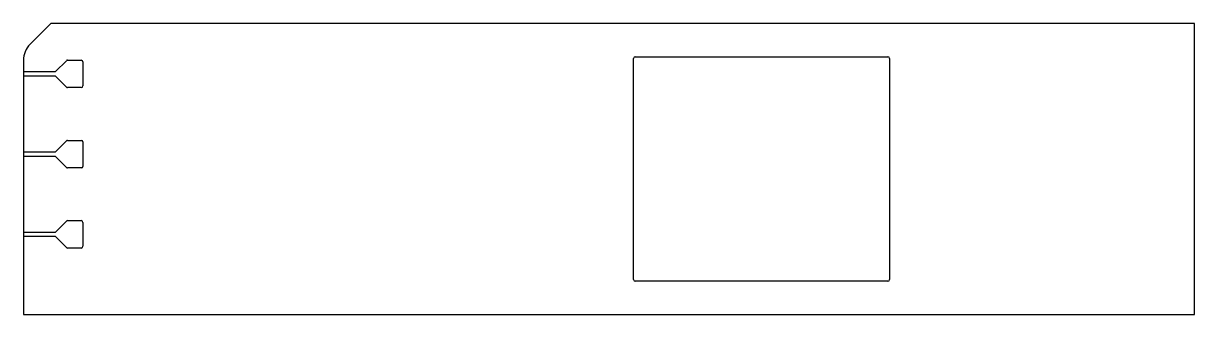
# Model space of a CAD drawing. Header units: millimetres. Extents: x -60 to 2500, y -635 to 0.
import ezdxf

# ---------------------------------------------------------------- set-up
doc = ezdxf.new("R2010")
doc.units = ezdxf.units.MM

msp = doc.modelspace()

# ---------------------------------------------------------------- linework, layer by layer
at = {"color": 7, "linetype": 'Continuous', "lineweight": 25}
for p, q in [((0, 0), (-45.4, -45.4)), ((2500, 0), (0, 0)), ((2500, -635), (2500, 0)), ((1273.5, -558.5), (1273.5, -76.5)), ((1277.5, -72.5), (1829.5, -72.5)), ((1833.5, -76.5), (1833.5, -558.5)), ((-60, -80.7), (-60, -635)), ((10, -105), (33.8, -81.2)), ((36.7, -80), (66, -80)), ((70, -84), (70, -136)), ((-60, -105), (10, -105)), ((10, -115), (-60, -115)), ((33.8, -138.8), (10, -115)), ((66, -140), (36.7, -140)), ((10, -280), (34.1, -255.9)), ((36.2, -255), (67, -255)), ((-60, -280), (10, -280)), ((70, -258), (70, -312)), ((10, -290), (-60, -290)), ((34.1, -314.1), (10, -290)), ((67, -315), (36.2, -315)), ((10, -455), (33.8, -431.2)), ((36.7, -430), (66, -430)), ((70, -434), (70, -486)), ((-60, -455), (10, -455)), ((10, -465), (-60, -465)), ((33.8, -488.8), (10, -465)), ((66, -490), (36.7, -490)), ((1829.5, -562.5), (1277.5, -562.5)), ((-60, -635), (2500, -635))]:
    msp.add_line(p, q, dxfattribs=at)
for centre, radius, start, end in [((-10, -80.7), 50, 135, 180), ((1277.5, -76.5), 4, 90, 180), ((1829.5, -76.5), 4, 0, 90), ((36.7, -84), 4, 90, 135), ((66, -84), 4, 0, 90), ((36.7, -136), 4, 225, 270), ((66, -136), 4, 270, 0), ((36.2, -258), 3, 90, 135), ((67, -258), 3, 0, 90), ((36.2, -312), 3, 225, 270), ((67, -312), 3, 270, 360), ((36.7, -434), 4, 90, 135), ((66, -434), 4, 0, 90), ((66, -486), 4, 270, 360), ((36.7, -486), 4, 225, 270), ((1277.5, -558.5), 4, 180, 270), ((1829.5, -558.5), 4, 270, 360)]:
    msp.add_arc(centre, radius, start, end, dxfattribs=at)

doc.saveas('drawing.dxf')
